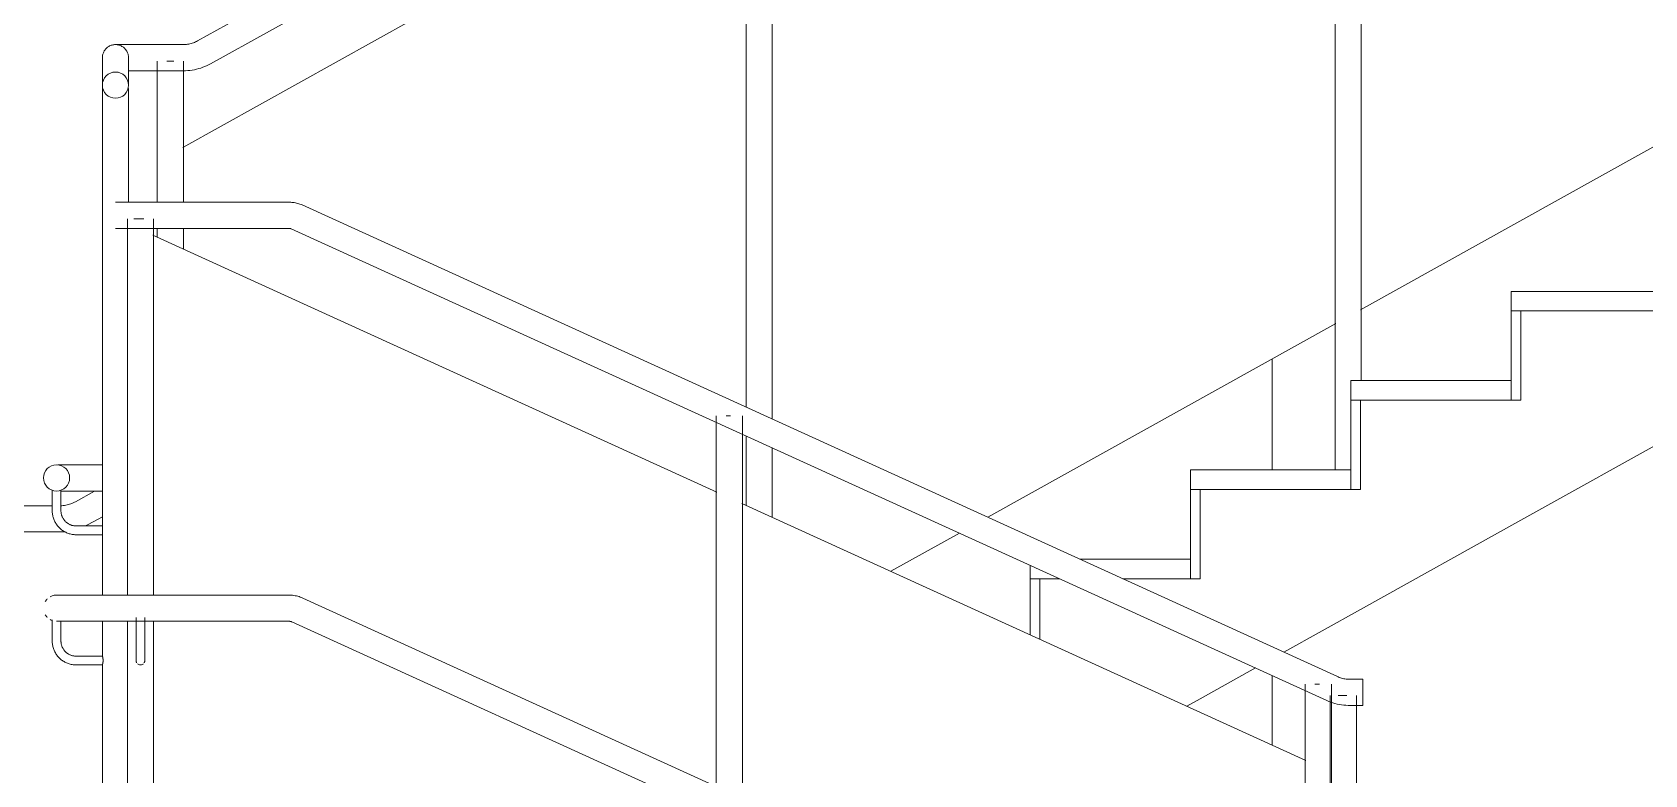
# Model space of a CAD drawing. Header units: millimetres. Extents: x -515342 to 330399, y -224905 to 507333.
# Drawn here: x 224975 to 227439, y 88647 to 89781 of the extents above; entities that cross this region are included whole.
import ezdxf

# ---------------------------------------------------------------- set-up
doc = ezdxf.new("R2010")
doc.units = ezdxf.units.MM
doc.layers.get('0').update_dxf_attribs({"lineweight": 0})
for name, color, linetype, lineweight in [('Лестницы', 7, 'Continuous', 0), ('Ограждение', 7, 'Continuous', 0), ('Стены внутренние', 7, 'Continuous', 0)]:
    doc.layers.add(name, color=color, linetype=linetype, lineweight=lineweight)
pattern_1 = [(236.31, (-5209.4, 8823.7), (-1777.996, -3556.002), [641.07, -5769.6]), (236.31, (-5173.8, 8717), (-1777.996, -3556.002), [384.64, -6026.03]), (236.31, (-5387.2, 8717), (-1777.996, -3556.002), [384.64, -6026.03])]

# ---------------------------------------------------------------- blocks, each defined once
blk = doc.blocks.new('СД_Люблино_Фасады_rvt-1-О_АР_П_Разрез 3-3')
at = {"layer": 'Стены внутренние'}
for p, q in [((-2975, 1081.2), (-2975, 1250.8)), ((-2975, 660.9), (-2975, 767))]:
    blk.add_line(p, q, dxfattribs=at)
blk = doc.blocks.new('Ограждение - АР_Ограждение_Балясина_D40_900 для 1500-10051411-О_АР_П_Разрез 3-3')
at = {"layer": 'Ограждение'}
for p, q in [((-4678.8, 1705.9), (-4678.8, 1489.9)), ((-4664, 1705.9), (-4658.8, 1705.9)), ((-4658.8, 1705.9), (-4653.6, 1705.9)), ((-4638.8, 1489.8), (-4638.8, 1705.9)), ((-4678.8, 1450), (-4678.8, 1436.8)), ((-4638.8, 1418.6), (-4638.8, 1450))]:
    blk.add_line(p, q, dxfattribs=at)
blk = doc.blocks.new('Ограждение - Для шага 900-10049930-О_АР_П_Разрез 3-3')
at = {"layer": 'Ограждение'}
h = blk.add_hatch(dxfattribs=at)
h.set_pattern_fill('FP_2', color=256, style=0, pattern_type=2)
h.set_pattern_definition(pattern_1)
h.paths.add_polyline_path([(-3777.8, 1026.5), (-3777.8, 1132.5), (-3784.4, 1135.6), (-3784.4, 1029.5)])
h.paths.add_polyline_path([(-3824.4, 1047.7), (-3824.4, 1153.8), (-4474.2, 1450.7), (-4476, 1452), (-4476, 1450), (-4639.8, 1450), (-4639.8, 1419), (-3853.6, 1061)])
h.paths.add_polyline_path([(-3777.8, 1176.5), (-3777.8, 2053.8), (-4639.8, 1573.9), (-4639.8, 1490), (-4466.8, 1488.8), (-4461.5, 1487.3), (-4452, 1483.5), (-3853.6, 1211)])
blk.add_line((-3777.8, 2053.8), (-4639.8, 1573.9), dxfattribs=at)
blk = doc.blocks.new('Ограждение - АР_Ограждение_Балясина_D40_900 для 1500-10050423-О_АР_П_Разрез 3-3')
at = {"layer": 'Ограждение'}
for p, q in [((-3778.8, 2189.4), (-3778.8, 1176.9)), ((-3738.8, 1158.7), (-3738.8, 2189.4)), ((-3778.8, 1133), (-3778.8, 1026.9)), ((-3738.8, 1008.7), (-3738.8, 1114.8))]:
    blk.add_line(p, q, dxfattribs=at)
blk = doc.blocks.new('Ограждение - Для шага 900-V112-О_АР_П_Разрез 3-3')
at = {"layer": 'Ограждение'}
h = blk.add_hatch(dxfattribs=at)
h.set_pattern_fill('FP_2', color=256, style=0, pattern_type=2)
h.set_pattern_definition(pattern_1)
h.paths.add_polyline_path([(-3557.8, 926.3), (-3453, 984.6), (-3739.8, 1115.2), (-3739.8, 1009.2), (-3640.7, 964.1)])
h.paths.add_polyline_path([(-3409.6, 1008.8), (-2877.8, 1304.9), (-2877.8, 2109.9), (-3302.9, 2318.2), (-3739.8, 2075), (-3739.8, 1159.2), (-3427.9, 1017.2)])
h.paths.add_polyline_path([(-3090, 2436.7), (-2877.8, 2436.7), (-2877.8, 2554.9), (-3036.9, 2466.3)])
for p, q in [((-3409.6, 1008.8), (-2877.8, 1304.9)), ((-3557.8, 926.3), (-3453, 984.6))]:
    blk.add_line(p, q, dxfattribs=at)
blk = doc.blocks.new('Ограждение - АР_Ограждение_Балясина_D40_900 для 1500-10050421-О_АР_П_Разрез 3-3')
at = {"layer": 'Ограждение'}
for p, q in [((-2878.8, 2110.4), (-2878.8, 1081.2)), ((-2838.8, 1217.6), (-2838.8, 2090.8))]:
    blk.add_line(p, q, dxfattribs=at)
blk = doc.blocks.new('Ограждение - Для шага 900-V113-О_АР_П_Разрез 3-3')
at = {"layer": 'Ограждение'}
h = blk.add_hatch(dxfattribs=at)
h.set_pattern_fill('FP_2', color=256, style=0, pattern_type=2)
h.set_pattern_definition(pattern_1)
h.paths.add_polyline_path([(-2839.8, 1326), (-2054.9, 1763), (-2169.8, 1763), (-2839.8, 2091.3), (-2839.8, 1354.6)])
h.paths.add_polyline_path([(-2005, 1897.7), (-1977.8, 1897.7), (-1977.8, 2119.2), (-2820, 2531.9), (-2820.7, 2436.7), (-2830, 2436.7), (-2830, 2302), (-2555, 2302), (-2555, 2167.2), (-2280, 2167.2), (-2280, 2032.5), (-2005, 2032.5), (-2005, 1910.4)])
blk.add_line((-2839.8, 1326), (-2054.9, 1763), dxfattribs=at)
blk = doc.blocks.new('Ограждение - АР_Ограждение_Балясина_D40_900 для 1500-10049730-О_АР_П_Разрез 3-3')
at = {"layer": 'Ограждение'}
for p, q in [((-4762.6, 1664), (-4762.6, 1465)), ((-4762.6, 1664), (-4761.9, 1664)), ((-4723.3, 1664), (-4722.6, 1664)), ((-4722.6, 1489.6), (-4722.6, 1664)), ((-4839.3, 1050.3), (-4839.3, 1019)), ((-4825.9, 1019), (-4825.9, 1050.3)), ((-4762.6, 995.6), (-4802.6, 995.6)), ((-4802.6, 982.3), (-4762.6, 982.3))]:
    blk.add_line(p, q, dxfattribs=at)
at = {"layer": 'Ограждение', "flags": 128}
for points in [[(-4839.3, 1019), (-4839.2, 1017.5), (-4839.2, 1016), (-4839, 1014.6), (-4838.8, 1013.1), (-4838.5, 1011.7), (-4838.2, 1010.2), (-4837.9, 1008.8), (-4837.4, 1007.4), (-4836.9, 1006), (-4836.4, 1004.7), (-4835.8, 1003.3), (-4835.1, 1002), (-4834.4, 1000.7), (-4833.7, 999.5), (-4832.9, 998.3), (-4832, 997.1), (-4831.1, 995.9), (-4830.2, 994.8), (-4829.2, 993.7), (-4828.2, 992.7), (-4827.1, 991.7), (-4826, 990.7), (-4824.8, 989.8), (-4823.6, 988.9), (-4822.4, 988.1), (-4821.2, 987.3), (-4819.9, 986.6), (-4818.6, 986), (-4817.3, 985.3), (-4815.9, 984.8), (-4814.5, 984.3), (-4813.1, 983.8), (-4811.7, 983.4), (-4810.3, 983.1), (-4808.8, 982.8), (-4807.4, 982.6), (-4805.9, 982.4), (-4804.5, 982.3), (-4803, 982.3), (-4802.6, 982.3)], [(-4822.7, 1007.1), (-4823.2, 1008), (-4823.6, 1008.8), (-4824, 1009.6), (-4824.4, 1010.5), (-4824.7, 1011.4), (-4825, 1012.3), (-4825.2, 1013.2), (-4825.4, 1014.1), (-4825.6, 1015), (-4825.7, 1015.9), (-4825.8, 1016.8), (-4825.9, 1017.8), (-4825.9, 1018.7), (-4825.9, 1019)], [(-4802.6, 995.6), (-4803.5, 995.6), (-4804.5, 995.7), (-4805.4, 995.8), (-4806.3, 995.9), (-4807.2, 996.1), (-4808.2, 996.3), (-4809.1, 996.5), (-4810, 996.8), (-4810.8, 997.1), (-4811.7, 997.5), (-4812.5, 997.8), (-4813.4, 998.3), (-4814.2, 998.7), (-4815, 999.2), (-4815.8, 999.7), (-4816.5, 1000.2), (-4817.3, 1000.8), (-4818, 1001.4), (-4818.7, 1002), (-4819.3, 1002.7), (-4820, 1003.4), (-4820.6, 1004.1), (-4821.2, 1004.8), (-4821.7, 1005.6), (-4822.2, 1006.3), (-4822.7, 1007.1)]]:
    blk.add_lwpolyline(points, dxfattribs=at)
blk = doc.blocks.new('Ограждение - Ограждение-10038874-О_АР_П_Разрез 3-3')
for name in ['Ограждение - Для шага 900-V112-О_АР_П_Разрез 3-3', 'Ограждение - АР_Ограждение_Балясина_D40_900 для 1500-10050421-О_АР_П_Разрез 3-3', 'Ограждение - Для шага 900-V113-О_АР_П_Разрез 3-3', 'Ограждение - АР_Ограждение_Балясина_D40_900 для 1500-10050423-О_АР_П_Разрез 3-3', 'Ограждение - Для шага 900-10049930-О_АР_П_Разрез 3-3', 'Ограждение - АР_Ограждение_Балясина_D40_900 для 1500-10051411-О_АР_П_Разрез 3-3', 'Ограждение - АР_Ограждение_Балясина_D40_900 для 1500-10049730-О_АР_П_Разрез 3-3']:
    blk.add_blockref(name, (0, 0))
blk = doc.blocks.new('Тип верхнего поручня - Верхний поручень_Внутренний_-10038877-О_АР_П_Разрез 3-3')
at = {"layer": 'Ограждение'}
for p, q in [((-3446.2, 2388.4), (-4617, 1736.6)), ((-4597.5, 1701.7), (-3402.5, 2367)), ((-4638.9, 1730.9), (-4697.6, 1730.9)), ((-4762.6, 1710.9), (-4762.6, 1669)), ((-4722.6, 1669), (-4722.6, 1710.9)), ((-4697.6, 1690.9), (-4638.9, 1690.9))]:
    blk.add_line(p, q, dxfattribs=at)
at = {"layer": 'Ограждение', "flags": 128}
for points in [[(-4740.9, 1730.9), (-4740.3, 1730.9), (-4739.7, 1730.9), (-4739.1, 1730.9), (-4738.3, 1730.9), (-4737.5, 1730.9), (-4736.7, 1730.9), (-4735.7, 1730.9), (-4734.8, 1730.9), (-4733.7, 1730.9), (-4732.6, 1730.9), (-4731.4, 1730.9), (-4730.2, 1730.9), (-4729, 1730.9), (-4727.6, 1730.9), (-4726.3, 1730.9), (-4724.9, 1730.9), (-4723.4, 1730.9), (-4721.9, 1730.9), (-4720.4, 1730.9), (-4718.8, 1730.9), (-4717.2, 1730.9), (-4715.6, 1730.9), (-4713.9, 1730.9), (-4712.2, 1730.9), (-4710.5, 1730.9), (-4708.8, 1730.9), (-4707, 1730.9), (-4705.3, 1730.9), (-4703.5, 1730.9), (-4701.7, 1730.9), (-4699.9, 1730.9), (-4698.1, 1730.9), (-4697.6, 1730.9)], [(-4617, 1736.6), (-4618.6, 1735.8), (-4620.2, 1735), (-4621.9, 1734.3), (-4623.5, 1733.6), (-4625.3, 1733), (-4627, 1732.5), (-4628.7, 1732.1), (-4630.5, 1731.7), (-4632.3, 1731.4), (-4634, 1731.2), (-4635.8, 1731), (-4637.6, 1730.9), (-4638.9, 1730.9)], [(-4638.9, 1690.9), (-4635.5, 1691), (-4632.1, 1691.2), (-4628.7, 1691.5), (-4625.4, 1692), (-4622, 1692.6), (-4618.7, 1693.4), (-4615.4, 1694.2), (-4612.2, 1695.2), (-4609, 1696.4), (-4605.8, 1697.6), (-4602.7, 1699), (-4599.6, 1700.5), (-4597.5, 1701.7)], [(-4697.6, 1690.9), (-4699.4, 1690.9), (-4701.2, 1690.9), (-4703, 1690.9), (-4704.8, 1690.9), (-4706.6, 1690.9), (-4708.3, 1690.9), (-4710, 1690.9), (-4711.8, 1690.9), (-4713.5, 1690.9), (-4715.1, 1690.9), (-4716.8, 1690.9), (-4718.4, 1690.9), (-4720, 1690.9), (-4721.5, 1690.9)]]:
    blk.add_lwpolyline(points, dxfattribs=at)
at = {"layer": 'Ограждение'}
for start, end in [(0, 180), (180, 360)]:
    blk.add_arc((-4742.6, 1669), 20, start, end, dxfattribs=at)
blk.add_open_spline([(-4762.6, 1710.9), (-4762.6, 1712.7), (-4762.3, 1715.3), (-4761.1, 1718.6), (-4760.2, 1720.6), (-4759.3, 1722), (-4758.2, 1723.5), (-4757.1, 1724.8), (-4755.8, 1726), (-4754.5, 1727.1), (-4752.6, 1728.3), (-4750.3, 1729.5), (-4747, 1730.6), (-4742.6, 1731.2), (-4738.2, 1730.6), (-4734.9, 1729.5), (-4732.6, 1728.3), (-4730.8, 1727.1), (-4729.4, 1726), (-4728.1, 1724.8), (-4727, 1723.5), (-4726, 1722), (-4725, 1720.6), (-4724.1, 1718.6), (-4723, 1715.3), (-4722.6, 1712.7), (-4722.6, 1710.9)], degree=3, knots=[-1, -1, -1, -1, -0.916667, -0.875, -0.833333, -0.8125, -0.791667, -0.75, -0.729167, -0.708333, -0.666667, -0.625, -0.583333, -0.5, -0.416667, -0.375, -0.333333, -0.291667, -0.270833, -0.25, -0.208333, -0.1875, -0.166667, -0.125, -0.083333, 0, 0, 0, 0], dxfattribs=at)
blk = doc.blocks.new('Тип перил - Перила_Внутренний_-10038889-О_АР_П_Разрез 3-3')
at = {"layer": 'Ограждение'}
for p, q in [((-4762.5, 1089), (-4782.6, 1089)), ((-4782.6, 1049), (-4762.5, 1049))]:
    blk.add_line(p, q, dxfattribs=at)
at = {"layer": 'Ограждение', "flags": 128}
for points in [[(-4830.7, 1089), (-4830.1, 1089), (-4829.4, 1089), (-4828.7, 1089), (-4827.8, 1089), (-4827, 1089), (-4826, 1089), (-4825, 1089), (-4823.9, 1089), (-4822.7, 1089), (-4821.5, 1089), (-4820.2, 1089), (-4818.9, 1089), (-4817.4, 1089), (-4816, 1089), (-4814.5, 1089), (-4812.9, 1089), (-4811.3, 1089), (-4809.6, 1089), (-4807.9, 1089), (-4806.2, 1089), (-4804.4, 1089), (-4802.6, 1089), (-4800.7, 1089), (-4798.9, 1089), (-4796.9, 1089), (-4795, 1089), (-4793.1, 1089), (-4791.1, 1089), (-4789.1, 1089), (-4787.1, 1089), (-4785.2, 1089), (-4783.2, 1089), (-4782.6, 1089)], [(-4782.6, 1049), (-4784.6, 1049), (-4786.6, 1049), (-4788.6, 1049), (-4790.6, 1049), (-4792.5, 1049), (-4794.5, 1049), (-4796.4, 1049), (-4798.3, 1049), (-4800.2, 1049), (-4802.1, 1049), (-4803.9, 1049), (-4805.7, 1049), (-4807.5, 1049), (-4809.2, 1049), (-4810.8, 1049), (-4812.5, 1049), (-4814.1, 1049), (-4815.6, 1049), (-4817.1, 1049), (-4818.5, 1049), (-4819.8, 1049), (-4821.1, 1049), (-4822.4, 1049), (-4823.6, 1049), (-4824.7, 1049), (-4825.7, 1049)]]:
    blk.add_lwpolyline(points, dxfattribs=at)
at = {"layer": 'Ограждение'}
for start, end in [(0, 180), (180, 360)]:
    blk.add_arc((-4832.6, 1069), 20, start, end, dxfattribs=at)
blk = doc.blocks.new('Ограждение - АР_Ограждение_Балясина_D40_900 для 1500-10050429-О_АР_П_Разрез 3-3')
at = {"layer": 'Ограждение'}
for p, q in [((-2924.4, 753.8), (-2924.4, 187.9)), ((-2909.6, 753.8), (-2904.4, 753.8)), ((-2904.4, 753.8), (-2902.5, 753.8)), ((-2884.4, 169.7), (-2884.4, 753.8))]:
    blk.add_line(p, q, dxfattribs=at)
blk = doc.blocks.new('Ограждение - Для шага 900-V115-О_АР_П_Разрез 3-3')
at = {"layer": 'Ограждение'}
h = blk.add_hatch(dxfattribs=at)
h.set_pattern_fill('FP_2', color=256, style=0, pattern_type=2)
h.set_pattern_definition(pattern_1)
h.paths.add_polyline_path([(-2923.4, -612.6), (-2923.4, 143.5), (-3785.5, 536), (-3784.6, -220.4), (-2970.8, -591)])
h.paths.add_polyline_path([(-2923.4, 187.4), (-2923.4, 637.4), (-3785.5, 1030), (-3785.5, 580), (-2943.3, 196.5)])
blk.add_line((-2923.4, 637.4), (-3785.5, 1030), dxfattribs=at)
blk = doc.blocks.new('Ограждение - АР_Ограждение_Балясина_D40_900 для 1500-10050427-О_АР_П_Разрез 3-3')
at = {"layer": 'Ограждение'}
for p, q in [((-3824.4, 1163.6), (-3824.4, 597.7)), ((-3809.6, 1163.6), (-3804.4, 1163.6)), ((-3804.4, 1163.6), (-3802.5, 1163.6)), ((-3784.4, 579.5), (-3784.4, 1163.6))]:
    blk.add_line(p, q, dxfattribs=at)
blk = doc.blocks.new('Ограждение - Для шага 900-V116-О_АР_П_Разрез 3-3')
at = {"layer": 'Ограждение'}
blk.add_line((-3823.4, 1047.3), (-4685.5, 1439.8), dxfattribs=at)
blk = doc.blocks.new('Ограждение - АР_Ограждение_Балясина_D40_900 для 1500-V117-О_АР_П_Разрез 3-3')
at = {"layer": 'Ограждение'}
for p, q in [((-4724.4, 1465), (-4724.4, 889.9)), ((-4714.4, 1465), (-4704.4, 1465)), ((-4704.4, 1465), (-4699.3, 1465)), ((-4684.4, 889.8), (-4684.4, 1465)), ((-4724.4, 850), (-4724.4, -10)), ((-4711.1, 855.9), (-4711.1, 820)), ((-4697.8, 820), (-4697.8, 855.9)), ((-4684.4, -10), (-4684.4, 850))]:
    blk.add_line(p, q, dxfattribs=at)
at = {"layer": 'Ограждение', "flags": 128}
for points in [[(-4711.1, 820), (-4711.1, 818.8), (-4711.1, 817.6), (-4711.1, 816.4), (-4711.1, 815.2), (-4711.1, 814), (-4711.1, 812.9), (-4711.1, 811.7), (-4711.1, 810.6), (-4711.1, 809.4), (-4711.1, 808.3), (-4711.1, 807.2), (-4711.1, 806.1), (-4711.1, 805.1), (-4711.1, 804.1), (-4711.1, 803.1), (-4711.1, 802.1), (-4711.1, 801.1), (-4711.1, 800.2), (-4711.1, 799.3), (-4711.1, 798.5), (-4711.1, 797.7), (-4711.1, 796.9), (-4711.1, 796.1), (-4711.1, 795.4), (-4711.1, 794.8), (-4711.1, 794.1), (-4711.1, 793.5), (-4711.1, 793), (-4711.1, 792.5), (-4711.1, 792), (-4711.1, 791.6), (-4711.1, 791.3), (-4711.1, 790.9), (-4711.1, 790.7), (-4711.1, 790.4), (-4711.1, 790.3), (-4711.1, 790.1), (-4711.1, 790), (-4711.1, 790)], [(-4697.8, 790), (-4697.8, 790), (-4697.8, 790.1), (-4697.8, 790.2), (-4697.8, 790.4), (-4697.8, 790.6), (-4697.8, 790.9), (-4697.8, 791.2), (-4697.8, 791.5), (-4697.8, 791.9), (-4697.8, 792.4), (-4697.8, 792.9), (-4697.8, 793.4), (-4697.8, 794), (-4697.8, 794.6), (-4697.8, 795.2), (-4697.8, 795.9), (-4697.8, 796.7), (-4697.8, 797.4), (-4697.8, 798.3), (-4697.8, 799.1), (-4697.8, 800), (-4697.8, 800.9), (-4697.8, 801.8), (-4697.8, 802.8), (-4697.8, 803.8), (-4697.8, 804.8), (-4697.8, 805.9), (-4697.8, 806.9), (-4697.8, 808), (-4697.8, 809.1), (-4697.8, 810.3), (-4697.8, 811.4), (-4697.8, 812.6), (-4697.8, 813.7), (-4697.8, 814.9), (-4697.8, 816.1), (-4697.8, 817.3), (-4697.8, 818.5), (-4697.8, 819.7), (-4697.8, 820)]]:
    blk.add_lwpolyline(points, dxfattribs=at)
at = {"layer": 'Ограждение'}
for points, knots in [([(-4710.2, 786.7), (-4710.4, 787), (-4710.7, 787.7), (-4711, 788.7), (-4711.1, 789.6), (-4711.1, 790.3), (-4711.1, 790.8), (-4711, 791)], [0.3333333, 0.3333333, 0.3333333, 0.3333333, 0.3888889, 0.4444444, 0.4791667, 0.5138889, 0.5486111, 0.5486111, 0.5486111, 0.5486111]), ([(-4697.9, 791.2), (-4697.8, 790.9), (-4697.8, 790.4), (-4697.8, 789.7), (-4697.8, 789), (-4698, 788), (-4698.4, 787.2), (-4698.6, 786.7), (-4698.7, 786.7)], [0.4444444, 0.4444444, 0.4444444, 0.4444444, 0.4791667, 0.5138889, 0.5486111, 0.5833333, 0.6527778, 0.6666667, 0.6666667, 0.6666667, 0.6666667]), ([(-4700.2, 784.9), (-4700.2, 784.8), (-4700.7, 784.5), (-4702, 783.7), (-4703.4, 783.3), (-4704.4, 783.3)], [0.7777778, 0.7777778, 0.7777778, 0.7777778, 0.7916667, 0.8611111, 1, 1, 1, 1])]:
    blk.add_open_spline(points, degree=3, knots=knots, dxfattribs=at)
blk.add_open_spline([(-4704.4, 783.3), (-4705.3, 783.3), (-4706.8, 783.6), (-4708.1, 784.4), (-4708.7, 784.9)], degree=3, dxfattribs=at)
blk = doc.blocks.new('Ограждение - АР_Ограждение_Балясина_D40_900 для 1500-V118-О_АР_П_Разрез 3-3')
at = {"layer": 'Ограждение'}
for p, q in [((-2886.3, 736.4), (-2886.3, 170.5)), ((-2874.2, 736.4), (-2866.3, 736.4)), ((-2866.3, 736.4), (-2861.1, 736.4)), ((-2846.3, 161.4), (-2846.3, 736.4))]:
    blk.add_line(p, q, dxfattribs=at)
blk = doc.blocks.new('Ограждение - АР_Ограждение_Балясина_D40_900 для 1500-V119-О_АР_П_Разрез 3-3')
at = {"layer": 'Ограждение'}
for p, q in [((-4762.6, 1465), (-4762.6, 890)), ((-4762.6, 1465), (-4761.9, 1465)), ((-4839.3, 852), (-4839.3, 820)), ((-4825.9, 820), (-4825.9, 850.2)), ((-4762.6, 850), (-4762.6, 796.7)), ((-4762.6, 796.7), (-4802.6, 796.7)), ((-4802.6, 783.3), (-4762.6, 783.3)), ((-4762.6, 783.3), (-4762.6, -10))]:
    blk.add_line(p, q, dxfattribs=at)
at = {"layer": 'Ограждение', "flags": 128}
for points in [[(-4839.3, 820), (-4839.2, 818.5), (-4839.2, 817.1), (-4839, 815.6), (-4838.8, 814.2), (-4838.5, 812.7), (-4838.2, 811.3), (-4837.9, 809.9), (-4837.4, 808.5), (-4836.9, 807.1), (-4836.4, 805.7), (-4835.8, 804.4), (-4835.1, 803.1), (-4834.4, 801.8), (-4833.7, 800.5), (-4832.9, 799.3), (-4832, 798.1), (-4831.1, 796.9), (-4830.2, 795.8), (-4829.2, 794.7), (-4828.2, 793.7), (-4827.1, 792.7), (-4826, 791.7), (-4824.8, 790.8), (-4823.6, 790), (-4822.4, 789.1), (-4821.2, 788.4), (-4819.9, 787.7), (-4818.6, 787), (-4817.3, 786.4), (-4815.9, 785.8), (-4814.5, 785.3), (-4813.1, 784.9), (-4811.7, 784.5), (-4810.3, 784.1), (-4808.8, 783.9), (-4807.4, 783.6), (-4805.9, 783.5), (-4804.5, 783.4), (-4803, 783.3), (-4802.6, 783.3)], [(-4802.6, 796.7), (-4803.5, 796.7), (-4804.5, 796.7), (-4805.4, 796.8), (-4806.3, 797), (-4807.2, 797.1), (-4808.2, 797.3), (-4809.1, 797.6), (-4810, 797.9), (-4810.8, 798.2), (-4811.7, 798.5), (-4812.5, 798.9), (-4813.4, 799.3), (-4814.2, 799.8), (-4815, 800.2), (-4815.8, 800.7), (-4816.5, 801.3), (-4817.3, 801.9), (-4818, 802.5), (-4818.7, 803.1), (-4819.3, 803.7), (-4820, 804.4), (-4820.6, 805.1), (-4821.2, 805.9), (-4821.7, 806.6), (-4822.2, 807.4), (-4822.7, 808.2), (-4823.2, 809), (-4823.6, 809.8), (-4824, 810.7), (-4824.4, 811.5), (-4824.7, 812.4), (-4825, 813.3), (-4825.2, 814.2), (-4825.4, 815.1), (-4825.6, 816), (-4825.7, 817), (-4825.8, 817.9), (-4825.9, 818.8), (-4825.9, 819.7), (-4825.9, 820)]]:
    blk.add_lwpolyline(points, dxfattribs=at)
at = {"layer": 'Ограждение'}
blk.add_open_spline([(-4762.6, 796.7), (-4762.6, 796.7), (-4762.5, 796.4), (-4762.2, 795.4), (-4761.9, 794.3), (-4761.8, 793.4), (-4761.6, 792.3), (-4761.5, 791.3), (-4761.5, 790.4), (-4761.5, 789.7), (-4761.5, 789), (-4761.6, 788), (-4761.7, 786.9), (-4761.9, 785.7), (-4762.2, 784.7), (-4762.5, 783.7), (-4762.6, 783.3), (-4762.6, 783.3)], degree=3, knots=[0, 0, 0, 0, 0.111111, 0.222222, 0.277778, 0.333333, 0.388889, 0.444444, 0.479167, 0.513889, 0.548611, 0.583333, 0.652778, 0.722222, 0.791667, 0.861111, 1, 1, 1, 1], dxfattribs=at)
blk = doc.blocks.new('Ограждение - Ограждение-10039244-О_АР_П_Разрез 3-3')
for name in ['Ограждение - АР_Ограждение_Балясина_D40_900 для 1500-V119-О_АР_П_Разрез 3-3', 'Ограждение - АР_Ограждение_Балясина_D40_900 для 1500-V117-О_АР_П_Разрез 3-3', 'Ограждение - Для шага 900-V116-О_АР_П_Разрез 3-3', 'Ограждение - АР_Ограждение_Балясина_D40_900 для 1500-10050427-О_АР_П_Разрез 3-3', 'Ограждение - Для шага 900-V115-О_АР_П_Разрез 3-3', 'Ограждение - АР_Ограждение_Балясина_D40_900 для 1500-10050429-О_АР_П_Разрез 3-3', 'Ограждение - АР_Ограждение_Балясина_D40_900 для 1500-V118-О_АР_П_Разрез 3-3']:
    blk.add_blockref(name, (0, 0))
blk = doc.blocks.new('Тип верхнего поручня - Верхний поручень_Внутренний_-10039246-О_АР_П_Разрез 3-3')
at = {"layer": 'Ограждение'}
for p, q in [((-4476, 1490), (-4697.6, 1490)), ((-2875.2, 765.5), (-4457.4, 1486)), ((-4697.6, 1450), (-4476, 1450)), ((-4474, 1449.6), (-2891.7, 729.1)), ((-2836.2, 761.4), (-2856.5, 761.4)), ((-2836.2, 761.4), (-2836.2, 741.4)), ((-2836.2, 741.4), (-2836.2, 721.4)), ((-2856.5, 721.4), (-2836.2, 721.4))]:
    blk.add_line(p, q, dxfattribs=at)
at = {"layer": 'Ограждение', "flags": 128}
for points in [[(-4697.6, 1490), (-4699.4, 1490), (-4701.2, 1490), (-4703, 1490), (-4704.8, 1490), (-4706.6, 1490), (-4708.3, 1490), (-4710, 1490), (-4711.8, 1490), (-4713.5, 1490), (-4715.1, 1490), (-4716.8, 1490), (-4718.4, 1490), (-4720, 1490), (-4721.5, 1490), (-4723, 1490), (-4724.5, 1490), (-4725.9, 1490), (-4727.3, 1490), (-4728.6, 1490), (-4729.9, 1490), (-4731.1, 1490), (-4732.3, 1490), (-4733.4, 1490), (-4734.5, 1490), (-4735.5, 1490), (-4736.4, 1490), (-4737.3, 1490), (-4738.1, 1490), (-4738.9, 1490), (-4739.6, 1490), (-4740.2, 1490), (-4740.7, 1490), (-4741.2, 1490), (-4741.6, 1490), (-4742, 1490), (-4742.2, 1490), (-4742.4, 1490), (-4742.6, 1490), (-4742.6, 1490), (-4742.6, 1490)], [(-4457.4, 1486), (-4459, 1486.7), (-4460.7, 1487.3), (-4462.4, 1487.9), (-4464.2, 1488.4), (-4465.9, 1488.8), (-4467.7, 1489.2), (-4469.4, 1489.5), (-4471.2, 1489.7), (-4473, 1489.9), (-4474.8, 1490), (-4476, 1490)], [(-4742.6, 1450), (-4742.6, 1450), (-4742.5, 1450), (-4742.3, 1450), (-4742, 1450), (-4741.7, 1450), (-4741.3, 1450), (-4740.9, 1450), (-4740.3, 1450), (-4739.7, 1450), (-4739.1, 1450), (-4738.3, 1450), (-4737.5, 1450), (-4736.7, 1450), (-4735.7, 1450), (-4734.8, 1450), (-4733.7, 1450), (-4732.6, 1450), (-4731.4, 1450), (-4730.2, 1450), (-4729, 1450), (-4727.6, 1450), (-4726.3, 1450), (-4724.9, 1450), (-4723.4, 1450), (-4721.9, 1450), (-4720.4, 1450), (-4718.8, 1450), (-4717.2, 1450), (-4715.6, 1450), (-4713.9, 1450), (-4712.2, 1450), (-4710.5, 1450), (-4708.8, 1450), (-4707, 1450), (-4705.3, 1450), (-4703.5, 1450), (-4701.7, 1450), (-4699.9, 1450), (-4698.1, 1450), (-4697.6, 1450)], [(-4476, 1450), (-4475.8, 1450), (-4475.6, 1450), (-4475.4, 1450), (-4475.2, 1449.9), (-4475.1, 1449.9), (-4474.9, 1449.9), (-4474.7, 1449.8), (-4474.5, 1449.7), (-4474.3, 1449.7), (-4474.1, 1449.6), (-4474, 1449.6)], [(-2856.5, 761.4), (-2858.3, 761.5), (-2860.1, 761.6), (-2861.9, 761.8), (-2863.7, 762), (-2865.5, 762.3), (-2867.2, 762.7), (-2869, 763.2), (-2870.7, 763.7), (-2872.4, 764.3), (-2874, 765), (-2875.2, 765.5)], [(-2891.7, 729.1), (-2888.6, 727.7), (-2885.4, 726.5), (-2882.2, 725.4), (-2879, 724.4), (-2875.7, 723.6), (-2872.3, 722.9), (-2869, 722.3), (-2865.6, 721.9), (-2862.2, 721.6), (-2858.8, 721.5), (-2856.5, 721.4)]]:
    blk.add_lwpolyline(points, dxfattribs=at)
blk = doc.blocks.new('Тип перил - Перила_Внутренний_-10039256-О_АР_П_Разрез 3-3')
at = {"layer": 'Ограждение'}
for p, q in [((-4477.1, 890), (-4782.6, 890)), ((-2876.2, 165.9), (-4456.4, 885.5)), ((-4782.6, 850), (-4477.1, 850)), ((-4473, 849.1), (-2892.7, 129.5)), ((-2566.3, 161.4), (-2855.4, 161.4)), ((-2855.4, 121.4), (-2566.3, 121.4)), ((-2566.3, -38.9), (-2566.3, -58.6)), ((-2566.3, -58.6), (-2566.3, -78.3))]:
    blk.add_line(p, q, dxfattribs=at)
at = {"layer": 'Ограждение', "flags": 128}
for points in [[(-4782.6, 890), (-4784.6, 890), (-4786.6, 890), (-4788.6, 890), (-4790.6, 890), (-4792.5, 890), (-4794.5, 890), (-4796.4, 890), (-4798.3, 890), (-4800.2, 890), (-4802.1, 890), (-4803.9, 890), (-4805.7, 890), (-4807.5, 890), (-4809.2, 890), (-4810.8, 890), (-4812.5, 890), (-4814.1, 890), (-4815.6, 890), (-4817.1, 890), (-4818.5, 890), (-4819.8, 890), (-4821.1, 890), (-4822.4, 890), (-4823.6, 890), (-4824.7, 890), (-4825.7, 890), (-4826.7, 890), (-4827.6, 890), (-4828.5, 890), (-4829.2, 890), (-4829.9, 890), (-4830.5, 890), (-4831, 890), (-4831.5, 890), (-4831.9, 890), (-4832.2, 890), (-4832.4, 890), (-4832.5, 890), (-4832.6, 890), (-4832.6, 890)], [(-4456.4, 885.5), (-4458.2, 886.3), (-4460.1, 887), (-4462, 887.7), (-4463.9, 888.2), (-4465.9, 888.7), (-4467.8, 889.1), (-4469.8, 889.5), (-4471.8, 889.7), (-4473.8, 889.9), (-4475.8, 890), (-4477.1, 890)], [(-4832.6, 850), (-4832.6, 850), (-4832.5, 850), (-4832.3, 850), (-4832, 850), (-4831.6, 850), (-4831.2, 850), (-4830.7, 850), (-4830.1, 850), (-4829.4, 850), (-4828.7, 850), (-4827.8, 850), (-4827, 850), (-4826, 850), (-4825, 850), (-4823.9, 850), (-4822.7, 850), (-4821.5, 850), (-4820.2, 850), (-4818.9, 850), (-4817.4, 850), (-4816, 850), (-4814.5, 850), (-4812.9, 850), (-4811.3, 850), (-4809.6, 850), (-4807.9, 850), (-4806.2, 850), (-4804.4, 850), (-4802.6, 850), (-4800.7, 850), (-4798.9, 850), (-4796.9, 850), (-4795, 850), (-4793.1, 850), (-4791.1, 850), (-4789.1, 850), (-4787.1, 850), (-4785.2, 850), (-4783.2, 850), (-4782.6, 850)], [(-4477.1, 850), (-4476.7, 850), (-4476.3, 850), (-4475.9, 849.9), (-4475.5, 849.9), (-4475.1, 849.8), (-4474.8, 849.7), (-4474.4, 849.6), (-4474, 849.5), (-4473.6, 849.4), (-4473.2, 849.2), (-4473, 849.1)], [(-2855.4, 161.4), (-2857.4, 161.5), (-2859.4, 161.6), (-2861.4, 161.8), (-2863.4, 162.1), (-2865.4, 162.4), (-2867.3, 162.9), (-2869.3, 163.4), (-2871.2, 164), (-2873, 164.6), (-2874.9, 165.4), (-2876.2, 165.9)], [(-2566.3, -78.6), (-2561.5, -78.5), (-2556.7, -78.2), (-2551.9, -77.7), (-2547.2, -77), (-2542.4, -76.2), (-2537.8, -75.1), (-2533.1, -73.9), (-2528.5, -72.5), (-2524, -70.9), (-2519.6, -69.1), (-2515.2, -67.1), (-2510.9, -65), (-2506.7, -62.7), (-2502.5, -60.2), (-2498.5, -57.6), (-2494.6, -54.8), (-2490.8, -51.9), (-2487.2, -48.8), (-2483.6, -45.6), (-2480.2, -42.2), (-2476.9, -38.7), (-2473.8, -35), (-2470.8, -31.3), (-2468, -27.4), (-2465.3, -23.4), (-2462.8, -19.3), (-2460.4, -15.1), (-2458.3, -10.9), (-2456.3, -6.5), (-2454.4, -2.1), (-2452.8, 2.5), (-2451.3, 7), (-2450, 11.6), (-2448.9, 16.3), (-2448, 21), (-2447.3, 25.8), (-2446.8, 30.5), (-2446.4, 35.3), (-2446.3, 40.1), (-2446.3, 44.9), (-2446.6, 49.7), (-2447, 54.5), (-2447.6, 59.3), (-2448.4, 64), (-2449.4, 68.7), (-2450.6, 73.3), (-2452, 77.9), (-2453.5, 82.5), (-2455.3, 87), (-2457.2, 91.4), (-2459.3, 95.7), (-2461.5, 99.9), (-2463.9, 104.1), (-2466.5, 108.1), (-2469.3, 112), (-2472.2, 115.9), (-2475.2, 119.6), (-2478.4, 123.2), (-2481.8, 126.6), (-2485.2, 129.9), (-2488.8, 133.1), (-2492.6, 136.1), (-2496.4, 139), (-2500.4, 141.7), (-2504.4, 144.3), (-2508.6, 146.6), (-2512.8, 148.9), (-2517.2, 150.9), (-2521.6, 152.8), (-2526.1, 154.5), (-2530.6, 156), (-2535.2, 157.3), (-2539.9, 158.5), (-2544.6, 159.5), (-2549.3, 160.2), (-2554.1, 160.8), (-2558.9, 161.2), (-2563.7, 161.4), (-2566.3, 161.4)], [(-2892.7, 129.5), (-2889.4, 128.1), (-2886.1, 126.8), (-2882.7, 125.6), (-2879.2, 124.6), (-2875.7, 123.7), (-2872.2, 123), (-2868.6, 122.4), (-2865.1, 121.9), (-2861.5, 121.6), (-2857.9, 121.5), (-2855.4, 121.4)], [(-2566.3, 121.4), (-2563.1, 121.4), (-2559.9, 121.2), (-2556.7, 120.9), (-2553.5, 120.4), (-2550.4, 119.8), (-2547.3, 119.1), (-2544.2, 118.3), (-2541.1, 117.4), (-2538.1, 116.3), (-2535.1, 115.1), (-2532.2, 113.8), (-2529.3, 112.4), (-2526.5, 110.9), (-2523.8, 109.2), (-2521.1, 107.5), (-2518.5, 105.6), (-2516, 103.6), (-2513.5, 101.6), (-2511.2, 99.4), (-2508.9, 97.2), (-2506.7, 94.8), (-2504.6, 92.4), (-2502.6, 89.9), (-2500.7, 87.3), (-2499, 84.7), (-2497.3, 81.9), (-2495.7, 79.1), (-2494.3, 76.3), (-2492.9, 73.4), (-2491.7, 70.4), (-2490.6, 67.4), (-2489.6, 64.4), (-2488.8, 61.3), (-2488.1, 58.2), (-2487.4, 55), (-2487, 51.9), (-2486.6, 48.7), (-2486.4, 45.5), (-2486.3, 42.3), (-2486.3, 39.1), (-2486.5, 35.9), (-2486.8, 32.7), (-2487.2, 29.5), (-2487.7, 26.4), (-2488.4, 23.3), (-2489.2, 20.2), (-2490.1, 17.1), (-2491.1, 14.1), (-2492.3, 11.1), (-2493.5, 8.1), (-2494.9, 5.3), (-2496.4, 2.4), (-2498, -0.3), (-2499.8, -3), (-2501.6, -5.7), (-2503.5, -8.2), (-2505.6, -10.7), (-2507.7, -13.1), (-2509.9, -15.4), (-2512.2, -17.6), (-2514.6, -19.7), (-2517.1, -21.7), (-2519.7, -23.6), (-2522.3, -25.4), (-2525, -27.1), (-2527.8, -28.7), (-2530.7, -30.2), (-2533.5, -31.6), (-2536.5, -32.8), (-2539.5, -33.9), (-2542.5, -35), (-2545.6, -35.8), (-2548.7, -36.6), (-2551.8, -37.3), (-2555, -37.8), (-2558.2, -38.2), (-2561.4, -38.4), (-2564.6, -38.6), (-2566.3, -38.6)]]:
    blk.add_lwpolyline(points, dxfattribs=at)
at = {"layer": 'Ограждение'}
for start, end in [(81.0165, 120), (135, 150), (210, 225), (240, 251.7109)]:
    blk.add_arc((-4832.6, 870), 20, start, end, dxfattribs=at)
blk = doc.blocks.new('Тип перил - Перила_Внутренний_-10039510-О_АР_П_Разрез 3-3')
at = {"layer": 'Ограждение'}
for p, q in [((-4774.5, 1049), (-4803.6, 1032.7)), ((-4839.1, 1026.4), (-5115, 1026.4)), ((-5115, 986.4), (-4828, 986.4)), ((-4784.2, 997.8), (-4762.5, 1009.8))]:
    blk.add_line(p, q, dxfattribs=at)
at = {"layer": 'Ограждение', "flags": 128}
for points in [[(-4803.6, 1032.7), (-4805.4, 1031.8), (-4807.2, 1030.9), (-4809, 1030.1), (-4810.9, 1029.4), (-4812.8, 1028.8), (-4814.7, 1028.2), (-4816.6, 1027.7), (-4818.6, 1027.3), (-4820.6, 1026.9), (-4822.6, 1026.7), (-4824.6, 1026.5), (-4826.3, 1026.4)], [(-4828, 986.4), (-4824.4, 986.5), (-4820.8, 986.7), (-4819.5, 986.8)], [(-4788.3, 995.6), (-4786.4, 996.6), (-4784.2, 997.8)]]:
    blk.add_lwpolyline(points, dxfattribs=at)

msp = doc.modelspace()

# ---------------------------------------------------------------- linework, layer by layer
at = {"layer": 'Лестницы'}
for p, q in [((227234.7738, 89385.3929), (227479.7738, 89385.3929)), ((227234.7738, 89355.3929), (227234.7738, 89385.3929)), ((227234.7738, 89355.3929), (227234.7738, 89218.9929)), ((227249.7738, 89355.3929), (227234.7738, 89355.3929)), ((227479.7738, 89355.3929), (227234.7738, 89355.3929)), ((227249.7738, 89355.3929), (227494.7738, 89355.3929)), ((227249.7738, 89218.9929), (227249.7738, 89355.3929)), ((227249.7738, 89218.9929), (227249.7738, 89355.3929)), ((226989.7738, 89248.9929), (227234.7738, 89248.9929)), ((226989.7738, 89218.9929), (226989.7738, 89248.9929)), ((227234.7738, 89218.9929), (227234.7738, 89248.9929)), ((226989.7738, 89218.9929), (226989.7738, 89082.5929)), ((227004.7738, 89218.9929), (226989.7738, 89218.9929)), ((227234.7738, 89218.9929), (226989.7738, 89218.9929)), ((227004.7738, 89218.9929), (227249.7738, 89218.9929)), ((227004.7738, 89082.5929), (227004.7738, 89218.9929)), ((227004.7738, 89082.5929), (227004.7738, 89218.9929)), ((227234.7738, 89218.9929), (227249.7738, 89218.9929)), ((227249.7738, 89035.8678), (227494.7738, 89172.2678)), ((226744.7738, 89112.5929), (226989.7738, 89112.5929)), ((226744.7738, 89082.5929), (226744.7738, 89112.5929)), ((226989.7738, 89082.5929), (226989.7738, 89112.5929)), ((226744.7738, 89082.5929), (226744.7738, 88946.1929)), ((226759.7738, 89082.5929), (226744.7738, 89082.5929)), ((226989.7738, 89082.5929), (226744.7738, 89082.5929)), ((226759.7738, 89082.5929), (227004.7738, 89082.5929)), ((226759.7738, 88946.1929), (226759.7738, 89082.5929)), ((226759.7738, 88946.1929), (226759.7738, 89082.5929)), ((226989.7738, 89082.5929), (227004.7738, 89082.5929)), ((227004.7738, 88899.4678), (227249.7738, 89035.8678)), ((226499.7738, 88946.1929), (226499.7738, 88967.0579)), ((226575.7632, 88976.1929), (226744.7738, 88976.1929)), ((226744.7738, 88946.1929), (226744.7738, 88976.1929)), ((226499.7738, 88946.1929), (226499.7738, 88860.7952)), ((226514.7738, 88946.1929), (226499.7738, 88946.1929)), ((226545.1239, 88946.1929), (226499.7738, 88946.1929)), ((226514.7738, 88946.1929), (226545.1239, 88946.1929)), ((226514.7738, 88853.9648), (226514.7738, 88946.1929)), ((226514.7738, 88853.9648), (226514.7738, 88946.1929)), ((226641.6455, 88946.1929), (226759.7738, 88946.1929)), ((226744.7738, 88946.1929), (226641.6455, 88946.1929)), ((226744.7738, 88946.1929), (226759.7738, 88946.1929)), ((226887.5631, 88834.2125), (227004.7738, 88899.4678)), ((226759.7738, 88763.0678), (226844.1874, 88810.0637)), ((226739.3553, 88751.7001), (226759.7738, 88763.0678))]:
    msp.add_line(p, q, dxfattribs=at)
at = {"layer": 'Стены внутренние'}
for p, q in [((226869.7438, 89112.5929), (226869.7438, 89282.168)), ((226869.7438, 88692.3267), (226869.7438, 88798.4143))]:
    msp.add_line(p, q, dxfattribs=at)

# ---------------------------------------------------------------- block references
msp.add_blockref('СД_Люблино_Фасады_rvt-1-О_АР_П_Разрез 3-3', (229844.7438, 88031.3929))
at = {"layer": 'Ограждение'}
for name in ['Тип верхнего поручня - Верхний поручень_Внутренний_-10038877-О_АР_П_Разрез 3-3', 'Ограждение - Ограждение-10038874-О_АР_П_Разрез 3-3', 'Тип перил - Перила_Внутренний_-10039510-О_АР_П_Разрез 3-3', 'Тип перил - Перила_Внутренний_-10038889-О_АР_П_Разрез 3-3', 'Тип верхнего поручня - Верхний поручень_Внутренний_-10039246-О_АР_П_Разрез 3-3', 'Ограждение - Ограждение-10039244-О_АР_П_Разрез 3-3', 'Тип перил - Перила_Внутренний_-10039256-О_АР_П_Разрез 3-3']:
    msp.add_blockref(name, (229844.7438, 88031.3929), dxfattribs=at)

doc.saveas('drawing.dxf')
